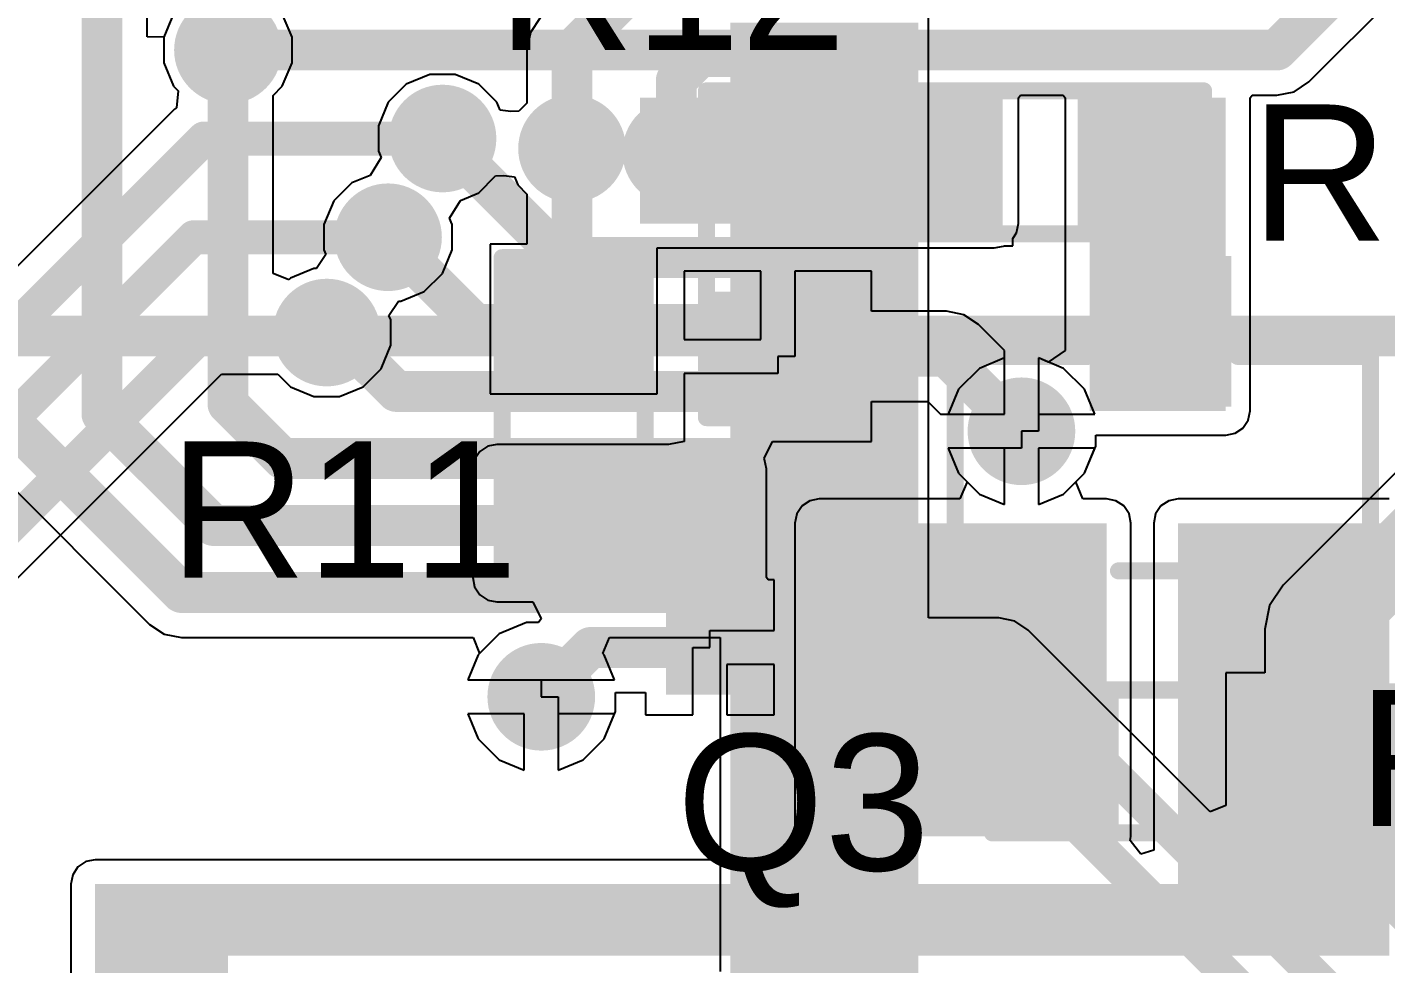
# Model space of a CAD drawing. Header units: millimetres. Extents: x -48 to 200, y -49 to 27.
# Drawn here: x 3.242 to 3.641, y 0.7466 to 1.0217 of the extents above; entities that cross this region are included whole.
import ezdxf

# ---------------------------------------------------------------- set-up
doc = ezdxf.new("R2010")
doc.units = ezdxf.units.MM
doc.header["$MEASUREMENT"] = 0
for name, color, linetype in [('BottomLayer', 5, 'Continuous'), ('BottomPaste', 16, 'Continuous'), ('BottomSolder', 6, 'Continuous'), ('Mechanical1', 6, 'Continuous'), ('TopLayer', 1, 'Continuous'), ('TopOverlay', 2, 'Continuous'), ('TopPaste', 8, 'Continuous'), ('TopSolder', 216, 'Continuous'), ('ViaHoleLayer', 16, 'Continuous')]:
    doc.layers.add(name, color=color, linetype=linetype)
doc.styles.add('Arial', font='', dxfattribs={"height": 0.2})
doc.styles.get('Arial').set_extended_font_data('Arial')

# ---------------------------------------------------------------- blocks, each defined once
blk = doc.blocks.new('R___0603_4')
at = {"layer": 'TopLayer'}
for points in [[(-0.015, 0.0175), (-0.015, -0.0175), (-0.045, -0.0175), (-0.045, 0.0175)], [(0.045, 0.0175), (0.045, -0.0175), (0.015, -0.0175), (0.015, 0.0175)]]:
    blk.add_hatch(color=1, dxfattribs=at).paths.add_polyline_path(points)
at = {"layer": 'TopPaste'}
for points in [[(-0.015, 0.0175), (-0.015, -0.0175), (-0.045, -0.0175), (-0.045, 0.0175)], [(0.045, 0.0175), (0.045, -0.0175), (0.015, -0.0175), (0.015, 0.0175)]]:
    blk.add_hatch(color=8, dxfattribs=at).paths.add_polyline_path(points)
at = {"layer": 'TopSolder'}
for points in [[(-0.011, 0.0215), (-0.011, -0.0215), (-0.049, -0.0215), (-0.049, 0.0215)], [(0.049, 0.0215), (0.049, -0.0215), (0.011, -0.0215), (0.011, 0.0215)]]:
    blk.add_hatch(color=216, dxfattribs=at).paths.add_polyline_path(points)
at = {"layer": 'TopOverlay', "const_width": 0.005}
for points in [[(-0.048, 0.021), (-0.048, -0.021)], [(-0.048, 0.021), (0.048, 0.021)], [(0.048, 0.021), (0.048, -0.021)], [(-0.048, -0.021), (0.048, -0.021)]]:
    blk.add_lwpolyline(points, dxfattribs=at)
at = {"layer": 'TopOverlay', "const_width": 0.0025}
for points in [[(-0.04925, 0.021, 1), (-0.04675, 0.021, 1)], [(-0.04925, 0.021, 1), (-0.04675, 0.021, 1)], [(0.04675, 0.021, 1), (0.04925, 0.021, 1)], [(0.04675, 0.021, 1), (0.04925, 0.021, 1)], [(-0.04925, -0.021, 1), (-0.04675, -0.021, 1)], [(-0.04925, -0.021, 1), (-0.04675, -0.021, 1)], [(0.04675, -0.021, 1), (0.04925, -0.021, 1)], [(0.04675, -0.021, 1), (0.04925, -0.021, 1)]]:
    blk.add_lwpolyline(points, format="xyb", close=True, dxfattribs=at)
blk = doc.blocks.new('R___0603_5')
at = {"layer": 'TopLayer'}
for points in [[(-0.015, 0.0175), (-0.015, -0.0175), (-0.045, -0.0175), (-0.045, 0.0175)], [(0.045, 0.0175), (0.045, -0.0175), (0.015, -0.0175), (0.015, 0.0175)]]:
    blk.add_hatch(color=1, dxfattribs=at).paths.add_polyline_path(points)
at = {"layer": 'TopPaste'}
for points in [[(-0.015, 0.0175), (-0.015, -0.0175), (-0.045, -0.0175), (-0.045, 0.0175)], [(0.045, 0.0175), (0.045, -0.0175), (0.015, -0.0175), (0.015, 0.0175)]]:
    blk.add_hatch(color=8, dxfattribs=at).paths.add_polyline_path(points)
at = {"layer": 'TopSolder'}
for points in [[(-0.011, 0.0215), (-0.011, -0.0215), (-0.049, -0.0215), (-0.049, 0.0215)], [(0.049, 0.0215), (0.049, -0.0215), (0.011, -0.0215), (0.011, 0.0215)]]:
    blk.add_hatch(color=216, dxfattribs=at).paths.add_polyline_path(points)
at = {"layer": 'TopOverlay', "const_width": 0.005}
for points in [[(-0.048, -0.021), (-0.048, 0.021)], [(0.048, 0.021), (-0.048, 0.021)], [(0.048, -0.021), (0.048, 0.021)], [(0.048, -0.021), (-0.048, -0.021)]]:
    blk.add_lwpolyline(points, dxfattribs=at)
at = {"layer": 'TopOverlay', "const_width": 0.0025}
for points in [[(-0.04925, 0.021, 1), (-0.04675, 0.021, 1)], [(-0.04925, 0.021, 1), (-0.04675, 0.021, 1)], [(0.04675, 0.021, 1), (0.04925, 0.021, 1)], [(0.04675, 0.021, 1), (0.04925, 0.021, 1)], [(-0.04925, -0.021, 1), (-0.04675, -0.021, 1)], [(-0.04925, -0.021, 1), (-0.04675, -0.021, 1)], [(0.04675, -0.021, 1), (0.04925, -0.021, 1)], [(0.04675, -0.021, 1), (0.04925, -0.021, 1)]]:
    blk.add_lwpolyline(points, format="xyb", close=True, dxfattribs=at)
blk = doc.blocks.new('SOT_723_6')
at = {"layer": 'TopLayer'}
for points in [[(-0.00984, 0.0315), (0.00984, 0.0315), (0.00984, 0.01378), (-0.00984, 0.01378)], [(-0.02559, -0.01378), (-0.00591, -0.01378), (-0.00591, -0.0315), (-0.02559, -0.0315)], [(0.00591, -0.01378), (0.02559, -0.01378), (0.02559, -0.0315), (0.00591, -0.0315)]]:
    blk.add_hatch(color=1, dxfattribs=at).paths.add_polyline_path(points)
at = {"layer": 'TopPaste'}
for points in [[(-0.00984, 0.0315), (0.00984, 0.0315), (0.00984, 0.01378), (-0.00984, 0.01378)], [(-0.02559, -0.01378), (-0.00591, -0.01378), (-0.00591, -0.0315), (-0.02559, -0.0315)], [(0.00591, -0.01378), (0.02559, -0.01378), (0.02559, -0.0315), (0.00591, -0.0315)]]:
    blk.add_hatch(color=8, dxfattribs=at).paths.add_polyline_path(points)
at = {"layer": 'TopSolder'}
for points in [[(-0.01384, 0.0355), (0.01384, 0.0355), (0.01384, 0.00978), (-0.01384, 0.00978)], [(-0.02959, -0.00978), (-0.00191, -0.00978), (-0.00191, -0.0355), (-0.02959, -0.0355)], [(0.00191, -0.00978), (0.02959, -0.00978), (0.02959, -0.0355), (0.00191, -0.0355)]]:
    blk.add_hatch(color=216, dxfattribs=at).paths.add_polyline_path(points)
at = {"layer": 'TopOverlay', "const_width": 0.005}
for points in [[(-0.015, 0.025), (-0.025, 0.025)], [(-0.025, -0.006), (-0.025, 0.025)], [(-0.015, 0.025), (-0.025, 0.025)], [(-0.025, -0.006), (-0.025, 0.025)], [(0.025, 0.025), (0.015, 0.025)], [(0.025, -0.006), (0.025, 0.025)], [(-0.032, -0.021), (-0.037, -0.016)], [(-0.037, -0.026), (-0.037, -0.016)], [(0.001, -0.016), (-0.001, -0.016)], [(-0.037, -0.026), (-0.032, -0.021)]]:
    blk.add_lwpolyline(points, dxfattribs=at)
at = {"layer": 'TopOverlay', "const_width": 0.0025}
for points in [[(-0.02625, 0.025, 1), (-0.02375, 0.025, 1)], [(-0.02625, 0.025, 1), (-0.02375, 0.025, 1)], [(-0.02625, 0.025, 1), (-0.02375, 0.025, 1)], [(-0.02625, 0.025, 1), (-0.02375, 0.025, 1)], [(-0.01625, 0.025, 1), (-0.01375, 0.025, 1)], [(-0.01625, 0.025, 1), (-0.01375, 0.025, 1)], [(0.01375, 0.025, 1), (0.01625, 0.025, 1)], [(0.02375, 0.025, 1), (0.02625, 0.025, 1)], [(0.02375, 0.025, 1), (0.02625, 0.025, 1)], [(-0.02625, -0.006, 1), (-0.02375, -0.006, 1)], [(-0.02625, -0.006, 1), (-0.02375, -0.006, 1)], [(0.02375, -0.006, 1), (0.02625, -0.006, 1)], [(-0.03825, -0.016, 1), (-0.03575, -0.016, 1)], [(-0.03825, -0.016, 1), (-0.03575, -0.016, 1)], [(-0.00225, -0.016, 1), (0.00025, -0.016, 1)], [(-0.00025, -0.016, 1), (0.00225, -0.016, 1)], [(-0.03325, -0.021, 1), (-0.03075, -0.021, 1)], [(-0.03325, -0.021, 1), (-0.03075, -0.021, 1)], [(-0.03825, -0.026, 1), (-0.03575, -0.026, 1)], [(-0.03825, -0.026, 1), (-0.03575, -0.026, 1)]]:
    blk.add_lwpolyline(points, format="xyb", close=True, dxfattribs=at)
blk = doc.blocks.new('SOT_23_7')
at = {"layer": 'TopLayer'}
for points in [[(-0.01614, 0.05748), (0.01614, 0.05748), (0.01614, 0.02126), (-0.01614, 0.02126)], [(-0.05354, -0.02126), (-0.02126, -0.02126), (-0.02126, -0.05748), (-0.05354, -0.05748)], [(0.02126, -0.02126), (0.05354, -0.02126), (0.05354, -0.05748), (0.02126, -0.05748)]]:
    blk.add_hatch(color=1, dxfattribs=at).paths.add_polyline_path(points)
at = {"layer": 'TopPaste'}
for points in [[(-0.01614, 0.05748), (0.01614, 0.05748), (0.01614, 0.02126), (-0.01614, 0.02126)], [(-0.05354, -0.02126), (-0.02126, -0.02126), (-0.02126, -0.05748), (-0.05354, -0.05748)], [(0.02126, -0.02126), (0.05354, -0.02126), (0.05354, -0.05748), (0.02126, -0.05748)]]:
    blk.add_hatch(color=8, dxfattribs=at).paths.add_polyline_path(points)
at = {"layer": 'TopSolder'}
for points in [[(-0.02014, 0.06148), (0.02014, 0.06148), (0.02014, 0.01726), (-0.02014, 0.01726)], [(-0.05754, -0.01726), (-0.01726, -0.01726), (-0.01726, -0.06148), (-0.05754, -0.06148)], [(0.01726, -0.01726), (0.05754, -0.01726), (0.05754, -0.06148), (0.01726, -0.06148)]]:
    blk.add_hatch(color=216, dxfattribs=at).paths.add_polyline_path(points)
at = {"layer": 'TopOverlay', "const_width": 0.005}
for points in [[(-0.061, 0.032), (-0.022, 0.032)], [(-0.061, -0.023), (-0.061, 0.032)], [(0.022, 0.032), (0.061, 0.032)], [(0.061, -0.023), (0.061, 0.032)], [(-0.013, -0.031), (0.013, -0.031)], [(-0.066, -0.051), (-0.066, -0.041)], [(-0.066, -0.041), (-0.061, -0.046)], [(-0.066, -0.051), (-0.061, -0.046)]]:
    blk.add_lwpolyline(points, dxfattribs=at)
at = {"layer": 'TopOverlay', "const_width": 0.0025}
for points in [[(-0.06225, 0.032, 1), (-0.05975, 0.032, 1)], [(-0.06225, 0.032, 1), (-0.05975, 0.032, 1)], [(-0.02325, 0.032, 1), (-0.02075, 0.032, 1)], [(0.02075, 0.032, 1), (0.02325, 0.032, 1)], [(0.05975, 0.032, 1), (0.06225, 0.032, 1)], [(0.05975, 0.032, 1), (0.06225, 0.032, 1)], [(-0.06225, -0.023, 1), (-0.05975, -0.023, 1)], [(0.05975, -0.023, 1), (0.06225, -0.023, 1)], [(-0.01425, -0.031, 1), (-0.01175, -0.031, 1)], [(0.01175, -0.031, 1), (0.01425, -0.031, 1)], [(-0.06725, -0.041, 1), (-0.06475, -0.041, 1)], [(-0.06725, -0.041, 1), (-0.06475, -0.041, 1)], [(-0.06225, -0.046, 1), (-0.05975, -0.046, 1)], [(-0.06225, -0.046, 1), (-0.05975, -0.046, 1)], [(-0.06725, -0.051, 1), (-0.06475, -0.051, 1)], [(-0.06725, -0.051, 1), (-0.06475, -0.051, 1)]]:
    blk.add_lwpolyline(points, format="xyb", close=True, dxfattribs=at)
blk = doc.blocks.new('LQFP_100_B_37')
at = {"layer": 'BottomLayer'}
for points in [[(-0.12402, 0.2815), (-0.12402, 0.32874), (-0.1122, 0.32874), (-0.1122, 0.2815)], [(-0.10433, 0.2815), (-0.10433, 0.32874), (-0.09252, 0.32874), (-0.09252, 0.2815)], [(-0.08465, 0.2815), (-0.08465, 0.32874), (-0.07283, 0.32874), (-0.07283, 0.2815)], [(-0.06496, 0.2815), (-0.06496, 0.32874), (-0.05315, 0.32874), (-0.05315, 0.2815)], [(-0.04528, 0.2815), (-0.04528, 0.32874), (-0.03346, 0.32874), (-0.03346, 0.2815)], [(-0.02559, 0.2815), (-0.02559, 0.32874), (-0.01378, 0.32874), (-0.01378, 0.2815)], [(-0.00591, 0.2815), (-0.00591, 0.32874), (0.00591, 0.32874), (0.00591, 0.2815)], [(0.01378, 0.2815), (0.01378, 0.32874), (0.02559, 0.32874), (0.02559, 0.2815)], [(0.03346, 0.2815), (0.03346, 0.32874), (0.04528, 0.32874), (0.04528, 0.2815)], [(0.05315, 0.2815), (0.05315, 0.32874), (0.06496, 0.32874), (0.06496, 0.2815)], [(0.07283, 0.2815), (0.07283, 0.32874), (0.08465, 0.32874), (0.08465, 0.2815)], [(0.09252, 0.2815), (0.09252, 0.32874), (0.10433, 0.32874), (0.10433, 0.2815)], [(0.1122, 0.2815), (0.1122, 0.32874), (0.12402, 0.32874), (0.12402, 0.2815)], [(0.13189, 0.2815), (0.13189, 0.32874), (0.1437, 0.32874), (0.1437, 0.2815)]]:
    blk.add_hatch(color=5, dxfattribs=at).paths.add_polyline_path(points)
at = {"layer": 'BottomPaste'}
for points in [[(-0.12402, 0.2815), (-0.12402, 0.32874), (-0.1122, 0.32874), (-0.1122, 0.2815)], [(-0.10433, 0.2815), (-0.10433, 0.32874), (-0.09252, 0.32874), (-0.09252, 0.2815)], [(-0.08465, 0.2815), (-0.08465, 0.32874), (-0.07283, 0.32874), (-0.07283, 0.2815)], [(-0.06496, 0.2815), (-0.06496, 0.32874), (-0.05315, 0.32874), (-0.05315, 0.2815)], [(-0.04528, 0.2815), (-0.04528, 0.32874), (-0.03346, 0.32874), (-0.03346, 0.2815)], [(-0.02559, 0.2815), (-0.02559, 0.32874), (-0.01378, 0.32874), (-0.01378, 0.2815)], [(-0.00591, 0.2815), (-0.00591, 0.32874), (0.00591, 0.32874), (0.00591, 0.2815)], [(0.01378, 0.2815), (0.01378, 0.32874), (0.02559, 0.32874), (0.02559, 0.2815)], [(0.03346, 0.2815), (0.03346, 0.32874), (0.04528, 0.32874), (0.04528, 0.2815)], [(0.05315, 0.2815), (0.05315, 0.32874), (0.06496, 0.32874), (0.06496, 0.2815)], [(0.07283, 0.2815), (0.07283, 0.32874), (0.08465, 0.32874), (0.08465, 0.2815)], [(0.09252, 0.2815), (0.09252, 0.32874), (0.10433, 0.32874), (0.10433, 0.2815)], [(0.1122, 0.2815), (0.1122, 0.32874), (0.12402, 0.32874), (0.12402, 0.2815)], [(0.13189, 0.2815), (0.13189, 0.32874), (0.1437, 0.32874), (0.1437, 0.2815)]]:
    blk.add_hatch(color=16, dxfattribs=at).paths.add_polyline_path(points)
at = {"layer": 'BottomSolder'}
for points in [[(-0.12802, 0.2775), (-0.12802, 0.33274), (-0.1082, 0.33274), (-0.1082, 0.2775)], [(-0.10833, 0.2775), (-0.10833, 0.33274), (-0.08852, 0.33274), (-0.08852, 0.2775)], [(-0.08865, 0.2775), (-0.08865, 0.33274), (-0.06883, 0.33274), (-0.06883, 0.2775)], [(-0.06896, 0.2775), (-0.06896, 0.33274), (-0.04915, 0.33274), (-0.04915, 0.2775)], [(-0.04928, 0.2775), (-0.04928, 0.33274), (-0.02946, 0.33274), (-0.02946, 0.2775)], [(-0.02959, 0.2775), (-0.02959, 0.33274), (-0.00978, 0.33274), (-0.00978, 0.2775)], [(-0.00991, 0.2775), (-0.00991, 0.33274), (0.00991, 0.33274), (0.00991, 0.2775)], [(0.00978, 0.2775), (0.00978, 0.33274), (0.02959, 0.33274), (0.02959, 0.2775)], [(0.02946, 0.2775), (0.02946, 0.33274), (0.04928, 0.33274), (0.04928, 0.2775)], [(0.04915, 0.2775), (0.04915, 0.33274), (0.06896, 0.33274), (0.06896, 0.2775)], [(0.06883, 0.2775), (0.06883, 0.33274), (0.08865, 0.33274), (0.08865, 0.2775)], [(0.08852, 0.2775), (0.08852, 0.33274), (0.10833, 0.33274), (0.10833, 0.2775)], [(0.1082, 0.2775), (0.1082, 0.33274), (0.12802, 0.33274), (0.12802, 0.2775)], [(0.12789, 0.2775), (0.12789, 0.33274), (0.1477, 0.33274), (0.1477, 0.2775)], [(0.14757, 0.2775), (0.14757, 0.33274), (0.16739, 0.33274), (0.16739, 0.2775)]]:
    blk.add_hatch(color=6, dxfattribs=at).paths.add_polyline_path(points)
blk = doc.blocks.new('RES_0805_B_41')
at = {"layer": 'BottomLayer'}
for points in [[(-0.06, 0.025), (-0.02, 0.025), (-0.02, -0.025), (-0.06, -0.025)], [(0.02, 0.025), (0.06, 0.025), (0.06, -0.025), (0.02, -0.025)]]:
    blk.add_hatch(color=5, dxfattribs=at).paths.add_polyline_path(points)
at = {"layer": 'BottomPaste'}
for points in [[(-0.06, 0.025), (-0.02, 0.025), (-0.02, -0.025), (-0.06, -0.025)], [(0.02, 0.025), (0.06, 0.025), (0.06, -0.025), (0.02, -0.025)]]:
    blk.add_hatch(color=16, dxfattribs=at).paths.add_polyline_path(points)
at = {"layer": 'BottomSolder'}
for points in [[(-0.064, 0.029), (-0.016, 0.029), (-0.016, -0.029), (-0.064, -0.029)], [(0.016, 0.029), (0.064, 0.029), (0.064, -0.029), (0.016, -0.029)]]:
    blk.add_hatch(color=6, dxfattribs=at).paths.add_polyline_path(points)
blk = doc.blocks.new('R___0603_44')
at = {"layer": 'TopLayer'}
for points in [[(-0.015, 0.0175), (-0.015, -0.0175), (-0.045, -0.0175), (-0.045, 0.0175)], [(0.045, 0.0175), (0.045, -0.0175), (0.015, -0.0175), (0.015, 0.0175)]]:
    blk.add_hatch(color=1, dxfattribs=at).paths.add_polyline_path(points)
at = {"layer": 'TopPaste'}
for points in [[(-0.015, 0.0175), (-0.015, -0.0175), (-0.045, -0.0175), (-0.045, 0.0175)], [(0.045, 0.0175), (0.045, -0.0175), (0.015, -0.0175), (0.015, 0.0175)]]:
    blk.add_hatch(color=8, dxfattribs=at).paths.add_polyline_path(points)
at = {"layer": 'TopSolder'}
for points in [[(-0.011, 0.0215), (-0.011, -0.0215), (-0.049, -0.0215), (-0.049, 0.0215)], [(0.049, 0.0215), (0.049, -0.0215), (0.011, -0.0215), (0.011, 0.0215)]]:
    blk.add_hatch(color=216, dxfattribs=at).paths.add_polyline_path(points)
at = {"layer": 'TopOverlay', "const_width": 0.005}
for points in [[(0.048, 0.021), (-0.048, 0.021)], [(-0.048, 0.021), (-0.048, -0.021)], [(0.048, 0.021), (0.048, -0.021)], [(0.048, -0.021), (-0.048, -0.021)]]:
    blk.add_lwpolyline(points, dxfattribs=at)
at = {"layer": 'TopOverlay', "const_width": 0.0025}
for points in [[(-0.04925, 0.021, 1), (-0.04675, 0.021, 1)], [(-0.04925, 0.021, 1), (-0.04675, 0.021, 1)], [(0.04675, 0.021, 1), (0.04925, 0.021, 1)], [(0.04675, 0.021, 1), (0.04925, 0.021, 1)], [(-0.04925, -0.021, 1), (-0.04675, -0.021, 1)], [(-0.04925, -0.021, 1), (-0.04675, -0.021, 1)], [(0.04675, -0.021, 1), (0.04925, -0.021, 1)], [(0.04675, -0.021, 1), (0.04925, -0.021, 1)]]:
    blk.add_lwpolyline(points, format="xyb", close=True, dxfattribs=at)
blk = doc.blocks.new('R___0603_45')
at = {"layer": 'TopLayer'}
for points in [[(-0.015, 0.0175), (-0.015, -0.0175), (-0.045, -0.0175), (-0.045, 0.0175)], [(0.045, 0.0175), (0.045, -0.0175), (0.015, -0.0175), (0.015, 0.0175)]]:
    blk.add_hatch(color=1, dxfattribs=at).paths.add_polyline_path(points)
at = {"layer": 'TopPaste'}
for points in [[(-0.015, 0.0175), (-0.015, -0.0175), (-0.045, -0.0175), (-0.045, 0.0175)], [(0.045, 0.0175), (0.045, -0.0175), (0.015, -0.0175), (0.015, 0.0175)]]:
    blk.add_hatch(color=8, dxfattribs=at).paths.add_polyline_path(points)
at = {"layer": 'TopSolder'}
for points in [[(-0.011, 0.0215), (-0.011, -0.0215), (-0.049, -0.0215), (-0.049, 0.0215)], [(0.049, 0.0215), (0.049, -0.0215), (0.011, -0.0215), (0.011, 0.0215)]]:
    blk.add_hatch(color=216, dxfattribs=at).paths.add_polyline_path(points)
at = {"layer": 'TopOverlay', "const_width": 0.005}
for points in [[(-0.048, 0.021), (0.048, 0.021)], [(-0.048, -0.021), (-0.048, 0.021)], [(0.048, -0.021), (0.048, 0.021)], [(-0.048, -0.021), (0.048, -0.021)]]:
    blk.add_lwpolyline(points, dxfattribs=at)
at = {"layer": 'TopOverlay', "const_width": 0.0025}
for points in [[(-0.04925, 0.021, 1), (-0.04675, 0.021, 1)], [(-0.04925, 0.021, 1), (-0.04675, 0.021, 1)], [(0.04675, 0.021, 1), (0.04925, 0.021, 1)], [(0.04675, 0.021, 1), (0.04925, 0.021, 1)], [(-0.04925, -0.021, 1), (-0.04675, -0.021, 1)], [(-0.04925, -0.021, 1), (-0.04675, -0.021, 1)], [(0.04675, -0.021, 1), (0.04925, -0.021, 1)], [(0.04675, -0.021, 1), (0.04925, -0.021, 1)]]:
    blk.add_lwpolyline(points, format="xyb", close=True, dxfattribs=at)

msp = doc.modelspace()

# ---------------------------------------------------------------- hatches: boundary and pattern name
at = {"layer": 'BottomLayer'}
h = msp.add_hatch(color=5, dxfattribs=at)
edge = h.paths.add_edge_path()
edge.add_arc((3.301, 1.015), 0.01181, 0, 360)
h = msp.add_hatch(color=5, dxfattribs=at)
edge = h.paths.add_edge_path()
edge.add_arc((3.364, 0.989), 0.01181, 0, 360)
h = msp.add_hatch(color=5, dxfattribs=at)
edge = h.paths.add_edge_path()
edge.add_arc((3.40204, 0.98604), 0.01181, 0, 360)
h = msp.add_hatch(color=5, dxfattribs=at)
edge = h.paths.add_edge_path()
edge.add_arc((3.43265, 0.985), 0.01181, 0, 360)
h = msp.add_hatch(color=5, dxfattribs=at)
edge = h.paths.add_edge_path()
edge.add_arc((3.348, 0.96), 0.01181, 0, 360)
h = msp.add_hatch(color=5, dxfattribs=at)
edge = h.paths.add_edge_path()
edge.add_arc((3.33, 0.932), 0.01181, 0, 360)
h = msp.add_hatch(color=5, dxfattribs=at)
edge = h.paths.add_edge_path()
edge.add_arc((3.534, 0.903), 0.01181, 0, 360)
h = msp.add_hatch(color=5, dxfattribs=at)
edge = h.paths.add_edge_path()
edge.add_arc((3.393, 0.825), 0.01181, 0, 360)
at = {"layer": 'BottomSolder'}
h = msp.add_hatch(color=6, dxfattribs=at)
edge = h.paths.add_edge_path()
edge.add_arc((3.301, 1.015), 0.01581, 0, 360)
h = msp.add_hatch(color=6, dxfattribs=at)
edge = h.paths.add_edge_path()
edge.add_arc((3.364, 0.989), 0.01581, 0, 360)
h = msp.add_hatch(color=6, dxfattribs=at)
edge = h.paths.add_edge_path()
edge.add_arc((3.40204, 0.98604), 0.01581, 0, 360)
h = msp.add_hatch(color=6, dxfattribs=at)
edge = h.paths.add_edge_path()
edge.add_arc((3.43265, 0.985), 0.01581, 0, 360)
h = msp.add_hatch(color=6, dxfattribs=at)
edge = h.paths.add_edge_path()
edge.add_arc((3.348, 0.96), 0.01581, 0, 360)
h = msp.add_hatch(color=6, dxfattribs=at)
edge = h.paths.add_edge_path()
edge.add_arc((3.33, 0.932), 0.01581, 0, 360)
h = msp.add_hatch(color=6, dxfattribs=at)
edge = h.paths.add_edge_path()
edge.add_arc((3.534, 0.903), 0.01581, 0, 360)
h = msp.add_hatch(color=6, dxfattribs=at)
edge = h.paths.add_edge_path()
edge.add_arc((3.393, 0.825), 0.01581, 0, 360)
at = {"layer": 'TopLayer'}
h = msp.add_hatch(color=1, dxfattribs=at)
edge = h.paths.add_edge_path()
edge.add_arc((3.301, 1.015), 0.01181, 0, 360)
h = msp.add_hatch(color=1, dxfattribs=at)
edge = h.paths.add_edge_path()
edge.add_arc((3.364, 0.989), 0.01181, 0, 360)
h = msp.add_hatch(color=1, dxfattribs=at)
edge = h.paths.add_edge_path()
edge.add_arc((3.40204, 0.98604), 0.01181, 0, 360)
for points in [[(3.422, 0.964), (3.526, 0.964), (3.526, 1.001), (3.422, 1.001)], [(3.554, 0.909), (3.594, 0.909), (3.594, 1.001), (3.554, 1.001)], [(3.38, 0.86), (3.452, 0.86), (3.452, 0.892), (3.38, 0.892)], [(3.47464, 0.784), (3.559, 0.784), (3.559, 0.876), (3.47464, 0.876)], [(3.58, 0.749), (3.642, 0.749), (3.642, 0.876), (3.58, 0.876)], [(3.262, 0.52), (3.301, 0.52), (3.301, 0.77), (3.262, 0.77)], [(3.262, 0.749), (3.642, 0.749), (3.642, 0.77), (3.262, 0.77)]]:
    msp.add_hatch(color=1, dxfattribs=at).paths.add_polyline_path(points)
h = msp.add_hatch(color=1, dxfattribs=at)
edge = h.paths.add_edge_path()
edge.add_arc((3.43265, 0.985), 0.01181, 0, 360)
h = msp.add_hatch(color=1, dxfattribs=at)
edge = h.paths.add_edge_path()
edge.add_arc((3.348, 0.96), 0.01181, 0, 360)
h = msp.add_hatch(color=1, dxfattribs=at)
edge = h.paths.add_edge_path()
edge.add_arc((3.33, 0.932), 0.01181, 0, 360)
h = msp.add_hatch(color=1, dxfattribs=at)
edge = h.paths.add_edge_path()
edge.add_arc((3.534, 0.903), 0.01181, 0, 360)
h = msp.add_hatch(color=1, dxfattribs=at)
edge = h.paths.add_edge_path()
edge.add_arc((3.393, 0.825), 0.01181, 0, 360)
at = {"layer": 'TopSolder'}
h = msp.add_hatch(color=216, dxfattribs=at)
edge = h.paths.add_edge_path()
edge.add_arc((3.301, 1.015), 0.01581, 0, 360)
h = msp.add_hatch(color=216, dxfattribs=at)
edge = h.paths.add_edge_path()
edge.add_arc((3.364, 0.989), 0.01581, 0, 360)
h = msp.add_hatch(color=216, dxfattribs=at)
edge = h.paths.add_edge_path()
edge.add_arc((3.40204, 0.98604), 0.01581, 0, 360)
h = msp.add_hatch(color=216, dxfattribs=at)
edge = h.paths.add_edge_path()
edge.add_arc((3.43265, 0.985), 0.01581, 0, 360)
h = msp.add_hatch(color=216, dxfattribs=at)
edge = h.paths.add_edge_path()
edge.add_arc((3.348, 0.96), 0.01581, 0, 360)
h = msp.add_hatch(color=216, dxfattribs=at)
edge = h.paths.add_edge_path()
edge.add_arc((3.33, 0.932), 0.01581, 0, 360)
h = msp.add_hatch(color=216, dxfattribs=at)
edge = h.paths.add_edge_path()
edge.add_arc((3.534, 0.903), 0.01581, 0, 360)
h = msp.add_hatch(color=216, dxfattribs=at)
edge = h.paths.add_edge_path()
edge.add_arc((3.393, 0.825), 0.01581, 0, 360)
at = {"layer": 'ViaHoleLayer'}
h = msp.add_hatch(color=16, dxfattribs=at)
edge = h.paths.add_edge_path()
edge.add_arc((3.301, 1.015), 0.00591, 0, 360)
h = msp.add_hatch(color=16, dxfattribs=at)
edge = h.paths.add_edge_path()
edge.add_arc((3.364, 0.989), 0.00591, 0, 360)
h = msp.add_hatch(color=16, dxfattribs=at)
edge = h.paths.add_edge_path()
edge.add_arc((3.40204, 0.98604), 0.00591, 0, 360)
h = msp.add_hatch(color=16, dxfattribs=at)
edge = h.paths.add_edge_path()
edge.add_arc((3.43265, 0.985), 0.00591, 0, 360)
h = msp.add_hatch(color=16, dxfattribs=at)
edge = h.paths.add_edge_path()
edge.add_arc((3.348, 0.96), 0.00591, 0, 360)
h = msp.add_hatch(color=16, dxfattribs=at)
edge = h.paths.add_edge_path()
edge.add_arc((3.33, 0.932), 0.00591, 0, 360)
h = msp.add_hatch(color=16, dxfattribs=at)
edge = h.paths.add_edge_path()
edge.add_arc((3.534, 0.903), 0.00591, 0, 360)
h = msp.add_hatch(color=16, dxfattribs=at)
edge = h.paths.add_edge_path()
edge.add_arc((3.393, 0.825), 0.00591, 0, 360)

# ---------------------------------------------------------------- linework, layer by layer
at = {"layer": 'BottomLayer'}
for p, q in [((3.50674, 1.0002), (3.50674, 1.03957)), ((3.27725, 1.0189), (3.27725, 1.02865)), ((3.28505, 1.02566), (3.28219, 1.01874)), ((3.31981, 1.01874), (3.31695, 1.02566)), ((3.39267, 1.02442), (3.3898, 1.02012)), ((3.28219, 1.01874), (3.27725, 1.0189)), ((3.31981, 1.01126), (3.31981, 1.01874)), ((3.3898, 1.02012), (3.38879, 1.01504)), ((3.38879, 1.01504), (3.38879, 0.99939)), ((3.31695, 1.00434), (3.31981, 1.01126)), ((3.36026, 1.00781), (3.35334, 1.00495)), ((3.36774, 1.00781), (3.36026, 1.00781)), ((3.37466, 1.00495), (3.36774, 1.00781)), ((3.31425, 1.00165), (3.31695, 1.00434)), ((3.31425, 0.94939), (3.31425, 1.00165)), ((3.35334, 1.00495), (3.34805, 0.99966)), ((3.37995, 0.99966), (3.37466, 1.00495)), ((3.34805, 0.99966), (3.34519, 0.99274)), ((3.38093, 0.99729), (3.37995, 0.99966)), ((3.38879, 0.99939), (3.38644, 0.99704)), ((3.50674, 0.96083), (3.50674, 1.0002)), ((3.38407, 0.99693), (3.38093, 0.99729)), ((3.38644, 0.99704), (3.38407, 0.99693)), ((3.34519, 0.99274), (3.34519, 0.98526)), ((3.34595, 0.98343), (3.34271, 0.97817)), ((3.34519, 0.98526), (3.34595, 0.98343)), ((3.34271, 0.97817), (3.33734, 0.97595)), ((3.33734, 0.97595), (3.33205, 0.97066)), ((3.33205, 0.97066), (3.32919, 0.96374)), ((3.32919, 0.96374), (3.32919, 0.95626)), ((3.50674, 0.92146), (3.50674, 0.96083)), ((3.32972, 0.95497), (3.32695, 0.95081)), ((3.32919, 0.95626), (3.32972, 0.95497)), ((3.32626, 0.95081), (3.31934, 0.94795)), ((3.32695, 0.95081), (3.32626, 0.95081)), ((3.31887, 0.94748), (3.31425, 0.94939)), ((3.31934, 0.94795), (3.31887, 0.94748)), ((3.529, 0.92454), (3.52165, 0.92149)), ((3.529, 0.908), (3.529, 0.92454)), ((3.54635, 0.92149), (3.539, 0.92454)), ((3.539, 0.92454), (3.539, 0.908)), ((3.50674, 0.88209), (3.50674, 0.92146)), ((3.52165, 0.92149), (3.51551, 0.91535)), ((3.55249, 0.91535), (3.54635, 0.92149)), ((3.51551, 0.91535), (3.51246, 0.908)), ((3.55554, 0.908), (3.55249, 0.91535)), ((3.51246, 0.908), (3.529, 0.908)), ((3.539, 0.908), (3.55554, 0.908)), ((3.22163, 0.90263), (3.278, 0.84626)), ((3.529, 0.898), (3.51246, 0.898)), ((3.51246, 0.898), (3.51551, 0.89065)), ((3.529, 0.88146), (3.529, 0.898)), ((3.55554, 0.898), (3.539, 0.898)), ((3.539, 0.898), (3.539, 0.88146)), ((3.55249, 0.89065), (3.55554, 0.898)), ((3.64771, 0.89467), (3.61086, 0.85781)), ((3.51551, 0.89065), (3.52165, 0.88451)), ((3.54635, 0.88451), (3.55249, 0.89065)), ((3.50674, 0.84818), (3.50674, 0.88209)), ((3.52165, 0.88451), (3.529, 0.88146)), ((3.539, 0.88146), (3.54635, 0.88451)), ((3.61086, 0.85781), (3.60688, 0.85186)), ((3.60688, 0.85186), (3.60548, 0.84483)), ((3.278, 0.84626), (3.2823, 0.84338)), ((3.52733, 0.84818), (3.50674, 0.84818)), ((3.53201, 0.84725), (3.52733, 0.84818)), ((3.53598, 0.8446), (3.53201, 0.84725)), ((3.2823, 0.84338), (3.28737, 0.84238)), ((3.28737, 0.84238), (3.373, 0.84238)), ((3.373, 0.84238), (3.37491, 0.83776)), ((3.41109, 0.83776), (3.413, 0.84238)), ((3.413, 0.84238), (3.4455, 0.84238)), ((3.4455, 0.84238), (3.4455, 0.82304)), ((3.58938, 0.79119), (3.53598, 0.8446)), ((3.60548, 0.84483), (3.60548, 0.832)), ((3.37451, 0.83735), (3.37146, 0.83)), ((3.37491, 0.83776), (3.37451, 0.83735)), ((3.41149, 0.83735), (3.41109, 0.83776)), ((3.41454, 0.83), (3.41149, 0.83735)), ((3.37146, 0.83), (3.41454, 0.83)), ((3.60548, 0.832), (3.594, 0.832)), ((3.594, 0.832), (3.594, 0.79311)), ((3.4455, 0.82304), (3.4455, 0.78367)), ((3.388, 0.82), (3.37146, 0.82)), ((3.37146, 0.82), (3.37451, 0.81265)), ((3.388, 0.80346), (3.388, 0.82)), ((3.41454, 0.82), (3.398, 0.82)), ((3.398, 0.82), (3.398, 0.80346)), ((3.41149, 0.81265), (3.41454, 0.82)), ((3.37451, 0.81265), (3.38065, 0.80651)), ((3.40535, 0.80651), (3.41149, 0.81265)), ((3.38065, 0.80651), (3.388, 0.80346)), ((3.398, 0.80346), (3.40535, 0.80651)), ((3.594, 0.79311), (3.58938, 0.79119)), ((3.4455, 0.78367), (3.4455, 0.7443))]:
    msp.add_line(p, q, dxfattribs=at)
for points, const_width in [([(3.264, 0.90805), (3.264, 1.042)], 0.012), ([(3.40204, 1.01504), (3.4198, 1.0328)], 0.012), ([(3.301, 0.911), (3.301, 1.015)], 0.012), ([(3.40204, 0.98604), (3.40204, 1.01504)], 0.012), ([(3.43265, 1.00608), (3.43968, 1.01311)], 0.012), ([(3.43968, 1.01311), (3.47612, 1.01311)], 0.012), ([(3.43265, 0.985), (3.43265, 1.00608)], 0.012), ([(3.364, 0.989), (3.39894, 0.95406)], 0.012), ([(3.348, 0.96), (3.37363, 0.93437)], 0.012), ([(3.39894, 0.95406), (3.47612, 0.95406)], 0.012), ([(3.33, 0.932), (3.33314, 0.932)], 0.012), ([(3.33314, 0.932), (3.35046, 0.91469)], 0.012), ([(3.37363, 0.93437), (3.47612, 0.93437)], 0.012), ([(3.231, 0.912), (3.28737, 0.85563)], 0.012), ([(3.35046, 0.91469), (3.47612, 0.91469)], 0.012), ([(3.264, 0.90805), (3.29674, 0.87531)], 0.012), ([(3.301, 0.911), (3.317, 0.895)], 0.012), ([(3.317, 0.895), (3.47612, 0.895)], 0.012), ([(3.62383, 0.84483), (3.66069, 0.88169)], 0.022), ([(3.29674, 0.87531), (3.47612, 0.87531)], 0.012), ([(3.28737, 0.85563), (3.47612, 0.85563)], 0.012), ([(3.62383, 0.80283), (3.62383, 0.84483)], 0.022), ([(3.47612, 0.83594), (3.52733, 0.83594)], 0.01), ([(3.52733, 0.83594), (3.73014, 0.63313)], 0.01), ([(3.47612, 0.81626), (3.52141, 0.81626)], 0.01), ([(3.52141, 0.81626), (3.62781, 0.70986)], 0.01), ([(3.621, 0.8), (3.62383, 0.80283)], 0.022), ([(3.621, 0.795), (3.621, 0.8)], 0.022), ([(3.621, 0.795), (3.726, 0.69)], 0.022)]:
    msp.add_lwpolyline(points, dxfattribs=dict(at, const_width=const_width))
for points, const_width in [([(3.298, 1.015, 1), (3.304, 1.015, 1)], 0.006), ([(3.39904, 1.01504, 1), (3.40504, 1.01504, 1)], 0.006), ([(3.39904, 1.01504, 1), (3.40504, 1.01504, 1)], 0.006), ([(3.43668, 1.01311, 1), (3.44268, 1.01311, 1)], 0.006), ([(3.43668, 1.01311, 1), (3.44268, 1.01311, 1)], 0.006), ([(3.47312, 1.01311, 1), (3.47912, 1.01311, 1)], 0.006), ([(3.42965, 1.00608, 1), (3.43565, 1.00608, 1)], 0.006), ([(3.42965, 1.00608, 1), (3.43565, 1.00608, 1)], 0.006), ([(3.361, 0.989, 1), (3.367, 0.989, 1)], 0.006), ([(3.39904, 0.98604, 1), (3.40504, 0.98604, 1)], 0.006), ([(3.42965, 0.985, 1), (3.43565, 0.985, 1)], 0.006), ([(3.345, 0.96, 1), (3.351, 0.96, 1)], 0.006), ([(3.39594, 0.95406, 1), (3.40194, 0.95406, 1)], 0.006), ([(3.39594, 0.95406, 1), (3.40194, 0.95406, 1)], 0.006), ([(3.47312, 0.95406, 1), (3.47912, 0.95406, 1)], 0.006), ([(3.327, 0.932, 1), (3.333, 0.932, 1)], 0.006), ([(3.33014, 0.932, 1), (3.33614, 0.932, 1)], 0.006), ([(3.33014, 0.932, 1), (3.33614, 0.932, 1)], 0.006), ([(3.37063, 0.93437, 1), (3.37663, 0.93437, 1)], 0.006), ([(3.37063, 0.93437, 1), (3.37663, 0.93437, 1)], 0.006), ([(3.47312, 0.93437, 1), (3.47912, 0.93437, 1)], 0.006), ([(3.34746, 0.91469, 1), (3.35346, 0.91469, 1)], 0.006), ([(3.34746, 0.91469, 1), (3.35346, 0.91469, 1)], 0.006), ([(3.47312, 0.91469, 1), (3.47912, 0.91469, 1)], 0.006), ([(3.261, 0.90805, 1), (3.267, 0.90805, 1)], 0.006), ([(3.261, 0.90805, 1), (3.267, 0.90805, 1)], 0.006), ([(3.298, 0.911, 1), (3.304, 0.911, 1)], 0.006), ([(3.298, 0.911, 1), (3.304, 0.911, 1)], 0.006), ([(3.314, 0.895, 1), (3.32, 0.895, 1)], 0.006), ([(3.314, 0.895, 1), (3.32, 0.895, 1)], 0.006), ([(3.47312, 0.895, 1), (3.47912, 0.895, 1)], 0.006), ([(3.29374, 0.87531, 1), (3.29974, 0.87531, 1)], 0.006), ([(3.29374, 0.87531, 1), (3.29974, 0.87531, 1)], 0.006), ([(3.47312, 0.87531, 1), (3.47912, 0.87531, 1)], 0.006), ([(3.28437, 0.85563, 1), (3.29037, 0.85563, 1)], 0.006), ([(3.28437, 0.85563, 1), (3.29037, 0.85563, 1)], 0.006), ([(3.47312, 0.85563, 1), (3.47912, 0.85563, 1)], 0.006), ([(3.61833, 0.84483, 1), (3.62933, 0.84483, 1)], 0.011), ([(3.61833, 0.84483, 1), (3.62933, 0.84483, 1)], 0.011), ([(3.47362, 0.83594, 1), (3.47862, 0.83594, 1)], 0.005), ([(3.52483, 0.83594, 1), (3.52983, 0.83594, 1)], 0.005), ([(3.52483, 0.83594, 1), (3.52983, 0.83594, 1)], 0.005), ([(3.47362, 0.81626, 1), (3.47862, 0.81626, 1)], 0.005), ([(3.51891, 0.81626, 1), (3.52391, 0.81626, 1)], 0.005), ([(3.51891, 0.81626, 1), (3.52391, 0.81626, 1)], 0.005), ([(3.6155, 0.8, 1), (3.6265, 0.8, 1)], 0.011), ([(3.6155, 0.8, 1), (3.6265, 0.8, 1)], 0.011), ([(3.61833, 0.80283, 1), (3.62933, 0.80283, 1)], 0.011), ([(3.61833, 0.80283, 1), (3.62933, 0.80283, 1)], 0.011), ([(3.6155, 0.795, 1), (3.6265, 0.795, 1)], 0.011), ([(3.6155, 0.795, 1), (3.6265, 0.795, 1)], 0.011)]:
    msp.add_lwpolyline(points, format="xyb", close=True, dxfattribs=dict(at, const_width=const_width))
at = {"layer": 'Mechanical1', "const_width": 0.012}
msp.add_lwpolyline([(-0.067, 0.931), (3.933, 0.931)], dxfattribs=at)
at = {"layer": 'TopLayer'}
for p, q in [((3.61837, 1.00563), (3.66318, 1.05044)), ((3.28426, 1.02375), (3.28219, 1.01874)), ((3.28219, 1.01874), (3.28219, 1.01126)), ((3.28219, 1.01126), (3.28505, 1.00434)), ((3.61407, 1.00275), (3.61837, 1.00563)), ((3.28505, 1.00434), (3.2864, 1.003)), ((3.2864, 1.003), (3.28591, 0.99802)), ((3.53314, 1.001), (3.53375, 1.00175)), ((3.53375, 1.00175), (3.54625, 1.00175)), ((3.54625, 1.00175), (3.54686, 1.001)), ((3.60114, 1.001), (3.60175, 1.00175)), ((3.60175, 1.00175), (3.609, 1.00175)), ((3.609, 1.00175), (3.61407, 1.00275)), ((3.28535, 0.99765), (3.18493, 0.89724)), ((3.28591, 0.99802), (3.28535, 0.99765)), ((3.53314, 0.964), (3.53314, 1.001)), ((3.54686, 1.001), (3.54686, 0.92669)), ((3.60114, 0.909), (3.60114, 1.001)), ((3.37466, 0.97305), (3.3796, 0.978)), ((3.3796, 0.978), (3.38198, 0.97811)), ((3.38198, 0.97811), (3.38512, 0.97776)), ((3.38512, 0.97776), (3.3861, 0.97539)), ((3.3861, 0.97539), (3.38879, 0.9727)), ((3.36605, 0.96557), (3.36929, 0.97083)), ((3.36929, 0.97083), (3.37466, 0.97305)), ((3.38879, 0.9727), (3.38879, 0.958)), ((3.36681, 0.96374), (3.36605, 0.96557)), ((3.36681, 0.95626), (3.36681, 0.96374)), ((3.53259, 0.96127), (3.53314, 0.964)), ((3.38879, 0.958), (3.378, 0.958)), ((3.378, 0.958), (3.378, 0.914)), ((3.52873, 0.95741), (3.52887, 0.9575)), ((3.52887, 0.9575), (3.5315, 0.9575)), ((3.5315, 0.95963), (3.53259, 0.96127)), ((3.5315, 0.9575), (3.5315, 0.95963)), ((3.36395, 0.94934), (3.36681, 0.95626)), ((3.427, 0.914), (3.427, 0.95686)), ((3.427, 0.95686), (3.526, 0.95686)), ((3.526, 0.95686), (3.52873, 0.95741)), ((3.4575, 0.95), (3.435, 0.95)), ((3.435, 0.95), (3.435, 0.93)), ((3.4575, 0.93), (3.4575, 0.95)), ((3.49, 0.95), (3.4675, 0.95)), ((3.4675, 0.95), (3.4675, 0.925)), ((3.49, 0.93825), (3.49, 0.95)), ((3.35866, 0.94405), (3.36395, 0.94934)), ((3.35174, 0.94119), (3.35866, 0.94405)), ((3.34828, 0.93703), (3.35105, 0.94119)), ((3.35105, 0.94119), (3.35174, 0.94119)), ((3.512, 0.93825), (3.49, 0.93825)), ((3.51707, 0.93725), (3.512, 0.93825)), ((3.34881, 0.93574), (3.34828, 0.93703)), ((3.34881, 0.92826), (3.34881, 0.93574)), ((3.52137, 0.93437), (3.51707, 0.93725)), ((3.529, 0.92675), (3.52137, 0.93437)), ((3.435, 0.93), (3.4575, 0.93)), ((3.34595, 0.92134), (3.34881, 0.92826)), ((3.529, 0.908), (3.529, 0.92675)), ((3.54686, 0.92669), (3.54186, 0.92335)), ((3.4675, 0.925), (3.4625, 0.925)), ((3.4625, 0.925), (3.4625, 0.92)), ((3.54186, 0.92335), (3.539, 0.92454)), ((3.539, 0.92454), (3.539, 0.903)), ((3.21765, 0.83835), (3.29907, 0.91976)), ((3.29907, 0.91976), (3.31563, 0.91976)), ((3.31563, 0.91976), (3.31934, 0.91605)), ((3.34066, 0.91605), (3.34595, 0.92134)), ((3.4625, 0.92), (3.435, 0.92)), ((3.435, 0.92), (3.435, 0.9)), ((3.31934, 0.91605), (3.32626, 0.91319)), ((3.33374, 0.91319), (3.34066, 0.91605)), ((3.378, 0.914), (3.427, 0.914)), ((3.32626, 0.91319), (3.33374, 0.91319)), ((3.49, 0.9), (3.49, 0.91175)), ((3.49, 0.91175), (3.50651, 0.91175)), ((3.50651, 0.91175), (3.51025, 0.908)), ((3.51025, 0.908), (3.529, 0.908)), ((3.59905, 0.90395), (3.60059, 0.90627)), ((3.60059, 0.90627), (3.60114, 0.909)), ((3.539, 0.903), (3.534, 0.903)), ((3.534, 0.903), (3.534, 0.898)), ((3.55581, 0.89866), (3.55581, 0.90186)), ((3.55581, 0.90186), (3.594, 0.90186)), ((3.594, 0.90186), (3.59673, 0.90241)), ((3.59673, 0.90241), (3.59905, 0.90395)), ((3.37727, 0.89859), (3.37495, 0.89705)), ((3.38, 0.89914), (3.37727, 0.89859)), ((3.43036, 0.89914), (3.38, 0.89914)), ((3.435, 0.9), (3.43036, 0.89914)), ((3.45841, 0.895), (3.46094, 0.9)), ((3.46094, 0.9), (3.49, 0.9)), ((3.534, 0.898), (3.51246, 0.898)), ((3.51246, 0.898), (3.51551, 0.89065)), ((3.55249, 0.89065), (3.55581, 0.89866)), ((3.37341, 0.89473), (3.37286, 0.892)), ((3.37495, 0.89705), (3.37341, 0.89473)), ((3.45859, 0.89473), (3.45841, 0.895)), ((3.45914, 0.892), (3.45859, 0.89473)), ((3.37286, 0.892), (3.37286, 0.86)), ((3.45914, 0.86), (3.45914, 0.892)), ((3.51551, 0.89065), (3.51802, 0.88814)), ((3.54998, 0.88814), (3.55249, 0.89065)), ((3.51802, 0.88814), (3.51595, 0.88314)), ((3.55205, 0.88314), (3.54998, 0.88814)), ((3.47191, 0.88259), (3.46959, 0.88105)), ((3.47464, 0.88314), (3.47191, 0.88259)), ((3.51595, 0.88314), (3.47464, 0.88314)), ((3.559, 0.88314), (3.55205, 0.88314)), ((3.56173, 0.88259), (3.559, 0.88314)), ((3.56405, 0.88105), (3.56173, 0.88259)), ((3.57727, 0.88259), (3.57495, 0.88105)), ((3.58, 0.88314), (3.57727, 0.88259)), ((3.642, 0.88314), (3.58, 0.88314)), ((3.46804, 0.87873), (3.4675, 0.876)), ((3.46959, 0.88105), (3.46804, 0.87873)), ((3.56559, 0.87873), (3.56405, 0.88105)), ((3.56614, 0.876), (3.56559, 0.87873)), ((3.57341, 0.87873), (3.57286, 0.876)), ((3.57495, 0.88105), (3.57341, 0.87873)), ((3.4675, 0.876), (3.4675, 0.784)), ((3.56614, 0.784), (3.56614, 0.876)), ((3.57286, 0.876), (3.57286, 0.77992)), ((3.37286, 0.86), (3.37341, 0.85727)), ((3.45967, 0.85935), (3.45914, 0.86)), ((3.46136, 0.85935), (3.45967, 0.85935)), ((3.46136, 0.8445), (3.46136, 0.85935)), ((3.37341, 0.85727), (3.37495, 0.85495)), ((3.37495, 0.85495), (3.37727, 0.85341)), ((3.37727, 0.85341), (3.38, 0.85286)), ((3.38, 0.85286), (3.39052, 0.85286)), ((3.39052, 0.85286), (3.39301, 0.84786)), ((3.38866, 0.84681), (3.38065, 0.84349)), ((3.39222, 0.84681), (3.38866, 0.84681)), ((3.39301, 0.84786), (3.39222, 0.84681)), ((3.38065, 0.84349), (3.37451, 0.83735)), ((3.4425, 0.8395), (3.4425, 0.8445)), ((3.4425, 0.8445), (3.46136, 0.8445)), ((3.4375, 0.81966), (3.4375, 0.8395)), ((3.4375, 0.8395), (3.4425, 0.8395)), ((3.37451, 0.83735), (3.37146, 0.83)), ((3.46136, 0.8345), (3.4475, 0.8345)), ((3.4475, 0.8345), (3.4475, 0.81966)), ((3.46136, 0.81966), (3.46136, 0.8345)), ((3.37146, 0.83), (3.393, 0.83)), ((3.393, 0.83), (3.393, 0.825)), ((3.41481, 0.82066), (3.41481, 0.82625)), ((3.41481, 0.82625), (3.42364, 0.82625)), ((3.42364, 0.82625), (3.42364, 0.81966)), ((3.393, 0.825), (3.398, 0.825)), ((3.398, 0.825), (3.398, 0.80346)), ((3.388, 0.82), (3.37146, 0.82)), ((3.37146, 0.82), (3.37451, 0.81265)), ((3.388, 0.80346), (3.388, 0.82)), ((3.41149, 0.81265), (3.41481, 0.82066)), ((3.42364, 0.81966), (3.4375, 0.81966)), ((3.4475, 0.81966), (3.46136, 0.81966)), ((3.37451, 0.81265), (3.38065, 0.80651)), ((3.40535, 0.80651), (3.41149, 0.81265)), ((3.38065, 0.80651), (3.388, 0.80346)), ((3.398, 0.80346), (3.40535, 0.80651)), ((3.46787, 0.78214), (3.46616, 0.77888)), ((3.4675, 0.784), (3.46787, 0.78214)), ((3.56589, 0.78275), (3.56614, 0.784)), ((3.56906, 0.77875), (3.56589, 0.78275)), ((3.46616, 0.77888), (3.46479, 0.77714)), ((3.57286, 0.77992), (3.56906, 0.77875)), ((3.25695, 0.77505), (3.25541, 0.77273)), ((3.25927, 0.77659), (3.25695, 0.77505)), ((3.262, 0.77714), (3.25927, 0.77659)), ((3.46479, 0.77714), (3.262, 0.77714)), ((3.25541, 0.77273), (3.25486, 0.77)), ((3.25486, 0.77), (3.25486, 0.749)), ((3.25486, 0.749), (3.25486, 0.61))]:
    msp.add_line(p, q, dxfattribs=at)
for points, const_width in [([(3.609, 1.015), (3.65381, 1.05981)], 0.012), ([(3.301, 1.015), (3.609, 1.015)], 0.012), ([(3.19, 0.885), (3.294, 0.989)], 0.01), ([(3.294, 0.989), (3.364, 0.989)], 0.01), ([(3.40204, 0.93646), (3.40204, 0.98604)], 0.012), ([(3.43265, 0.985), (3.4625, 0.985)], 0.012), ([(3.196, 0.865), (3.291, 0.96)], 0.01), ([(3.291, 0.96), (3.348, 0.96)], 0.01), ([(3.209, 0.847), (3.294, 0.932)], 0.01), ([(3.294, 0.932), (3.33, 0.932)], 0.01), ([(3.4625, 0.925), (3.512, 0.925)], 0.012), ([(3.512, 0.925), (3.534, 0.903)], 0.012), ([(3.393, 0.825), (3.4075, 0.8395)], 0.012), ([(3.4075, 0.8395), (3.4425, 0.8395)], 0.012)]:
    msp.add_lwpolyline(points, dxfattribs=dict(at, const_width=const_width))
for points, const_width in [([(3.298, 1.015, 1), (3.304, 1.015, 1)], 0.006), ([(3.606, 1.015, 1), (3.612, 1.015, 1)], 0.006), ([(3.606, 1.015, 1), (3.612, 1.015, 1)], 0.006), ([(3.2915, 0.989, 1), (3.2965, 0.989, 1)], 0.005), ([(3.2915, 0.989, 1), (3.2965, 0.989, 1)], 0.005), ([(3.3615, 0.989, 1), (3.3665, 0.989, 1)], 0.005), ([(3.39904, 0.98604, 1), (3.40504, 0.98604, 1)], 0.006), ([(3.42965, 0.985, 1), (3.43565, 0.985, 1)], 0.006), ([(3.4595, 0.985, 1), (3.4655, 0.985, 1)], 0.006), ([(3.2885, 0.96, 1), (3.2935, 0.96, 1)], 0.005), ([(3.2885, 0.96, 1), (3.2935, 0.96, 1)], 0.005), ([(3.3455, 0.96, 1), (3.3505, 0.96, 1)], 0.005), ([(3.39904, 0.93646, 1), (3.40504, 0.93646, 1)], 0.006), ([(3.2915, 0.932, 1), (3.2965, 0.932, 1)], 0.005), ([(3.2915, 0.932, 1), (3.2965, 0.932, 1)], 0.005), ([(3.3275, 0.932, 1), (3.3325, 0.932, 1)], 0.005), ([(3.4595, 0.925, 1), (3.4655, 0.925, 1)], 0.006), ([(3.509, 0.925, 1), (3.515, 0.925, 1)], 0.006), ([(3.509, 0.925, 1), (3.515, 0.925, 1)], 0.006), ([(3.531, 0.903, 1), (3.537, 0.903, 1)], 0.006), ([(3.4045, 0.8395, 1), (3.4105, 0.8395, 1)], 0.006), ([(3.4045, 0.8395, 1), (3.4105, 0.8395, 1)], 0.006), ([(3.4395, 0.8395, 1), (3.4455, 0.8395, 1)], 0.006), ([(3.39, 0.825, 1), (3.396, 0.825, 1)], 0.006)]:
    msp.add_lwpolyline(points, format="xyb", close=True, dxfattribs=dict(at, const_width=const_width))

# ---------------------------------------------------------------- block references
for name, p, rotation in [('LQFP_100_B_37', (3.171, 0.895), 270), ('R___0603_4', (3.4625, 0.955), 90), ('R___0603_5', (3.4025, 0.906), 270), ('SOT_723_6', (3.46514, 0.85525), 270), ('R___0603_44', (3.5735, 0.806), 180)]:
    msp.add_blockref(name, p, dxfattribs=dict(rotation=rotation))
for name, p in [('R___0603_45', (3.5395, 0.982)), ('SOT_23_7', (3.5755, 0.893)), ('RES_0805_B_41', (3.661, 0.8))]:
    msp.add_blockref(name, p)

# ---------------------------------------------------------------- texts
at = {"layer": 'TopOverlay', "style": 'Arial'}
for s, p in [('R12', (3.38002, 1.01501)), ('R1', (3.60134, 0.95901)), ('R11', (3.28368, 0.86001)), ('R2', (3.63268, 0.78701)), ('Q3', (3.43268, 0.77401))]:
    msp.add_text(s, height=0.04, dxfattribs=at).set_placement(p)

doc.saveas('drawing.dxf')
